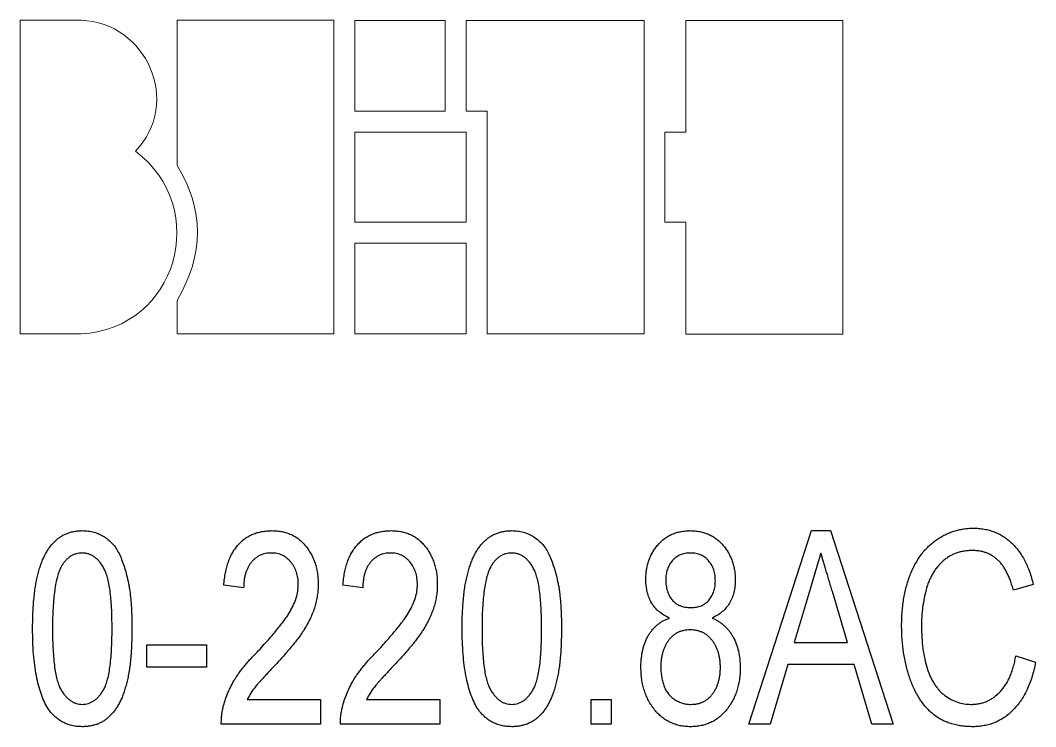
# Model space of a CAD drawing. Header units: millimetres. Extents: x 3520 to 8864, y 403 to 1747.
# Drawn here: x 5621.206 to 5622.59, y 873.632 to 874.596 of the extents above; entities that cross this region are included whole.
import ezdxf

# ---------------------------------------------------------------- set-up
doc = ezdxf.new("R2010")
doc.units = ezdxf.units.MM
doc.layers.add('text', color=250, linetype='Continuous')

msp = doc.modelspace()

# ---------------------------------------------------------------- linework, layer by layer
at = {"color": 0, "linetype": 'Continuous', "lineweight": 15}
for p, q in [((5621.2062, 874.5958, 1518.358), (5621.2062, 874.1681, 1518.358)), ((5621.2891, 874.5958, 1518.358), (5621.2062, 874.5958, 1518.358)), ((5621.4198, 874.5958, 1518.358), (5621.4198, 874.3975, 1518.358)), ((5621.6336, 874.5958, 1518.358), (5621.4198, 874.5958, 1518.358)), ((5621.6336, 874.1681, 1518.358), (5621.6336, 874.5958, 1518.358)), ((5621.7855, 874.5956, 1518.358), (5621.6623, 874.5956, 1518.358)), ((5621.6623, 874.5956, 1518.358), (5621.6623, 874.4717, 1518.358)), ((5621.7855, 874.4717, 1518.358), (5621.7855, 874.5956, 1518.358)), ((5622.0564, 874.5956, 1518.358), (5621.8139, 874.5956, 1518.358)), ((5621.8139, 874.5956, 1518.358), (5621.8139, 874.4717, 1518.358)), ((5622.0564, 874.1679, 1518.358), (5622.0564, 874.5956, 1518.358)), ((5622.1136, 874.5955, 1518.358), (5622.1136, 874.443, 1518.358)), ((5622.3275, 874.5955, 1518.358), (5622.1136, 874.5955, 1518.358)), ((5622.3275, 874.1678, 1518.358), (5622.3275, 874.5955, 1518.358)), ((5621.6623, 874.4717, 1518.358), (5621.7855, 874.4717, 1518.358)), ((5621.8139, 874.4717, 1518.358), (5621.8424, 874.4717, 1518.358)), ((5621.8424, 874.4717, 1518.358), (5621.8424, 874.1679, 1518.358)), ((5621.814, 874.443, 1518.358), (5621.6623, 874.443, 1518.358)), ((5621.6623, 874.443, 1518.358), (5621.6623, 874.3204, 1518.358)), ((5621.814, 874.3204, 1518.358), (5621.814, 874.443, 1518.358)), ((5622.1136, 874.443, 1518.358), (5622.085, 874.443, 1518.358)), ((5622.085, 874.443, 1518.358), (5622.085, 874.3204, 1518.358)), ((5621.6623, 874.3204, 1518.358), (5621.814, 874.3204, 1518.358)), ((5622.085, 874.3204, 1518.358), (5622.1136, 874.3204, 1518.358)), ((5622.1136, 874.3204, 1518.358), (5622.1136, 874.1678, 1518.358)), ((5621.814, 874.2919, 1518.358), (5621.6623, 874.2919, 1518.358)), ((5621.6623, 874.2919, 1518.358), (5621.6623, 874.168, 1518.358)), ((5621.814, 874.168, 1518.358), (5621.814, 874.2919, 1518.358)), ((5621.4198, 874.2137, 1518.358), (5621.4198, 874.1681, 1518.358)), ((5621.2062, 874.1681, 1518.358), (5621.2891, 874.1681, 1518.358)), ((5621.4198, 874.1681, 1518.358), (5621.6336, 874.1681, 1518.358)), ((5621.6623, 874.168, 1518.358), (5621.814, 874.168, 1518.358)), ((5621.8424, 874.1679, 1518.358), (5622.0564, 874.1679, 1518.358)), ((5622.1136, 874.1678, 1518.358), (5622.3275, 874.1678, 1518.358))]:
    msp.add_line(p, q, dxfattribs=at)
for points in [[(5621.3631, 874.4172, 1518.358), (5621.427, 874.4838, 1518.358), (5621.3779, 874.593, 1518.358), (5621.2891, 874.5958, 1518.358)], [(5621.2891, 874.1681, 1518.358), (5621.4199, 874.175, 1518.358), (5621.4666, 874.3392, 1518.358), (5621.3631, 874.4172, 1518.358)], [(5621.4198, 874.3975, 1518.358), (5621.4572, 874.3377, 1518.358), (5621.4569, 874.2764, 1518.358), (5621.4198, 874.2137, 1518.358)]]:
    msp.add_open_spline(points, degree=3, dxfattribs=at)
at = {"layer": 'text', "color": 0}
for p, q in [((5622.1993, 873.6356, 1518.358), (5622.2848, 873.8996, 1518.358)), ((5622.2848, 873.8996, 1518.358), (5622.3104, 873.8996, 1518.358)), ((5622.3104, 873.8996, 1518.358), (5622.3959, 873.6356, 1518.358)), ((5622.587, 873.8262, 1518.358), (5622.5599, 873.8182, 1518.358)), ((5621.5106, 873.8217, 1518.358), (5621.4836, 873.8251, 1518.358)), ((5621.6731, 873.8217, 1518.358), (5621.646, 873.8251, 1518.358)), ((5622.283, 873.82, 1518.358), (5622.2613, 873.7472, 1518.358)), ((5622.3338, 873.7472, 1518.358), (5622.3132, 873.8165, 1518.358)), ((5621.3786, 873.7134, 1518.358), (5621.3786, 873.7439, 1518.358)), ((5621.3786, 873.7439, 1518.358), (5621.4599, 873.7439, 1518.358)), ((5621.4599, 873.7439, 1518.358), (5621.4599, 873.7134, 1518.358)), ((5622.2613, 873.7472, 1518.358), (5622.3338, 873.7472, 1518.358)), ((5622.2523, 873.7168, 1518.358), (5622.2282, 873.6356, 1518.358)), ((5622.3428, 873.7168, 1518.358), (5622.2523, 873.7168, 1518.358)), ((5622.367, 873.6356, 1518.358), (5622.3428, 873.7168, 1518.358)), ((5622.5633, 873.7287, 1518.358), (5622.5903, 873.7201, 1518.358)), ((5621.4599, 873.7134, 1518.358), (5621.3786, 873.7134, 1518.358)), ((5621.5156, 873.6694, 1518.358), (5621.6156, 873.6694, 1518.358)), ((5621.6156, 873.6694, 1518.358), (5621.6156, 873.6356, 1518.358)), ((5621.6781, 873.6694, 1518.358), (5621.778, 873.6694, 1518.358)), ((5621.778, 873.6694, 1518.358), (5621.778, 873.6356, 1518.358)), ((5621.9845, 873.6356, 1518.358), (5621.9845, 873.6694, 1518.358)), ((5621.9845, 873.6694, 1518.358), (5622.0116, 873.6694, 1518.358)), ((5622.0116, 873.6694, 1518.358), (5622.0116, 873.6356, 1518.358)), ((5621.6156, 873.6356, 1518.358), (5621.4802, 873.6356, 1518.358)), ((5621.778, 873.6356, 1518.358), (5621.6426, 873.6356, 1518.358)), ((5622.0116, 873.6356, 1518.358), (5621.9845, 873.6356, 1518.358)), ((5622.2282, 873.6356, 1518.358), (5622.1993, 873.6356, 1518.358)), ((5622.3959, 873.6356, 1518.358), (5622.367, 873.6356, 1518.358))]:
    msp.add_line(p, q, dxfattribs=at)
for points, knots in [([(5621.223, 873.7658, 1518.358), (5621.223, 873.7695, 1518.358), (5621.223, 873.7769, 1518.358), (5621.2234, 873.7877, 1518.358), (5621.2239, 873.798, 1518.358), (5621.2248, 873.8077, 1518.358), (5621.2258, 873.8169, 1518.358), (5621.2271, 873.8255, 1518.358), (5621.2286, 873.8336, 1518.358), (5621.2304, 873.8412, 1518.358), (5621.2324, 873.8483, 1518.358), (5621.2347, 873.8549, 1518.358), (5621.2371, 873.8611, 1518.358), (5621.2399, 873.8668, 1518.358), (5621.2428, 873.872, 1518.358), (5621.2459, 873.8768, 1518.358), (5621.2494, 873.8811, 1518.358), (5621.2529, 873.885, 1518.358), (5621.2568, 873.8885, 1518.358), (5621.261, 873.8914, 1518.358), (5621.2653, 873.894, 1518.358), (5621.2699, 873.896, 1518.358), (5621.2748, 873.8976, 1518.358), (5621.2798, 873.8987, 1518.358), (5621.2852, 873.8995, 1518.358), (5621.2888, 873.8995, 1518.358), (5621.2906, 873.8996, 1518.358)], [0, 0, 0, 0, 0.067668, 0.132526, 0.193966, 0.25205, 0.30743, 0.359525, 0.408764, 0.45524, 0.499281, 0.541078, 0.580535, 0.618437, 0.65397, 0.688435, 0.721077, 0.752622, 0.783318, 0.81368, 0.843723, 0.873452, 0.903749, 0.93489, 0.966776, 1, 1, 1, 1]), ([(5621.2906, 873.8996, 1518.358), (5621.2934, 873.8995, 1518.358), (5621.2987, 873.8993, 1518.358), (5621.3066, 873.8977, 1518.358), (5621.314, 873.8949, 1518.358), (5621.3209, 873.8912, 1518.358), (5621.3273, 873.8865, 1518.358), (5621.333, 873.8808, 1518.358), (5621.3378, 873.8741, 1518.358), (5621.3419, 873.8665, 1518.358), (5621.3453, 873.858, 1518.358), (5621.3485, 873.8487, 1518.358), (5621.3513, 873.8385, 1518.358), (5621.3533, 873.8294, 1518.358), (5621.3548, 873.8216, 1518.358), (5621.3558, 873.8151, 1518.358), (5621.3565, 873.8081, 1518.358), (5621.3572, 873.8006, 1518.358), (5621.3577, 873.7926, 1518.358), (5621.358, 873.7841, 1518.358), (5621.3583, 873.7751, 1518.358), (5621.3583, 873.7689, 1518.358), (5621.3583, 873.7658, 1518.358)], [0, 0, 0, 0, 0.048784, 0.0962106, 0.142718, 0.1896702, 0.2368983, 0.2842858, 0.3331619, 0.3842248, 0.4386451, 0.4974252, 0.5604739, 0.6281916, 0.6645241, 0.7038202, 0.7458157, 0.7908916, 0.8387095, 0.8893361, 0.9430987, 1, 1, 1, 1]), ([(5621.4836, 873.8251, 1518.358), (5621.4838, 873.828, 1518.358), (5621.4844, 873.8338, 1518.358), (5621.4857, 873.8421, 1518.358), (5621.4875, 873.8498, 1518.358), (5621.4897, 873.857, 1518.358), (5621.4924, 873.8637, 1518.358), (5621.4955, 873.8699, 1518.358), (5621.4992, 873.8755, 1518.358), (5621.5032, 873.8805, 1518.358), (5621.5076, 873.885, 1518.358), (5621.5125, 873.8889, 1518.358), (5621.5177, 873.8922, 1518.358), (5621.5233, 873.8949, 1518.358), (5621.5293, 873.897, 1518.358), (5621.5356, 873.8985, 1518.358), (5621.5423, 873.8994, 1518.358), (5621.5469, 873.8995, 1518.358), (5621.5492, 873.8996, 1518.358)], [0, 0, 0, 0, 0.079884, 0.155071, 0.22641, 0.294147, 0.358835, 0.420986, 0.480518, 0.538414, 0.595285, 0.650803, 0.70599, 0.76197, 0.817959, 0.876137, 0.936642, 1, 1, 1, 1]), ([(5621.5492, 873.8996, 1518.358), (5621.5516, 873.8995, 1518.358), (5621.5562, 873.8994, 1518.358), (5621.5629, 873.8984, 1518.358), (5621.5693, 873.8967, 1518.358), (5621.5753, 873.8945, 1518.358), (5621.5809, 873.8915, 1518.358), (5621.5861, 873.8879, 1518.358), (5621.5909, 873.8836, 1518.358), (5621.5953, 873.8787, 1518.358), (5621.5993, 873.8733, 1518.358), (5621.6027, 873.8675, 1518.358), (5621.6057, 873.8615, 1518.358), (5621.6081, 873.8552, 1518.358), (5621.6099, 873.8485, 1518.358), (5621.6112, 873.8415, 1518.358), (5621.612, 873.8342, 1518.358), (5621.6121, 873.8292, 1518.358), (5621.6122, 873.8267, 1518.358)], [0, 0, 0, 0, 0.065612, 0.128426, 0.188577, 0.247718, 0.305927, 0.364274, 0.423175, 0.484475, 0.546405, 0.608063, 0.670191, 0.732423, 0.79639, 0.862106, 0.92952, 1, 1, 1, 1]), ([(5621.646, 873.8251, 1518.358), (5621.6463, 873.828, 1518.358), (5621.6468, 873.8338, 1518.358), (5621.6481, 873.8421, 1518.358), (5621.6499, 873.8498, 1518.358), (5621.6521, 873.857, 1518.358), (5621.6548, 873.8637, 1518.358), (5621.658, 873.8699, 1518.358), (5621.6616, 873.8755, 1518.358), (5621.6657, 873.8805, 1518.358), (5621.6701, 873.885, 1518.358), (5621.6749, 873.8889, 1518.358), (5621.6802, 873.8922, 1518.358), (5621.6858, 873.8949, 1518.358), (5621.6917, 873.897, 1518.358), (5621.698, 873.8985, 1518.358), (5621.7047, 873.8994, 1518.358), (5621.7093, 873.8995, 1518.358), (5621.7117, 873.8996, 1518.358)], [0, 0, 0, 0, 0.0798845, 0.1550707, 0.2264099, 0.2941471, 0.358835, 0.4209857, 0.4805178, 0.5384144, 0.5952848, 0.6508032, 0.7059901, 0.7619695, 0.817959, 0.8761366, 0.9366421, 1, 1, 1, 1]), ([(5621.7117, 873.8996, 1518.358), (5621.714, 873.8995, 1518.358), (5621.7187, 873.8994, 1518.358), (5621.7254, 873.8984, 1518.358), (5621.7318, 873.8967, 1518.358), (5621.7378, 873.8945, 1518.358), (5621.7434, 873.8915, 1518.358), (5621.7486, 873.8879, 1518.358), (5621.7534, 873.8836, 1518.358), (5621.7578, 873.8787, 1518.358), (5621.7617, 873.8733, 1518.358), (5621.7652, 873.8675, 1518.358), (5621.7681, 873.8615, 1518.358), (5621.7705, 873.8552, 1518.358), (5621.7724, 873.8485, 1518.358), (5621.7737, 873.8415, 1518.358), (5621.7745, 873.8342, 1518.358), (5621.7746, 873.8292, 1518.358), (5621.7746, 873.8267, 1518.358)], [0, 0, 0, 0, 0.065612, 0.128426, 0.188577, 0.247718, 0.305927, 0.364274, 0.423175, 0.484475, 0.546405, 0.608063, 0.670191, 0.732423, 0.79639, 0.862106, 0.92952, 1, 1, 1, 1]), ([(5621.8085, 873.7658, 1518.358), (5621.8085, 873.7695, 1518.358), (5621.8085, 873.7769, 1518.358), (5621.8089, 873.7877, 1518.358), (5621.8095, 873.798, 1518.358), (5621.8103, 873.8077, 1518.358), (5621.8114, 873.8169, 1518.358), (5621.8126, 873.8255, 1518.358), (5621.8142, 873.8336, 1518.358), (5621.816, 873.8412, 1518.358), (5621.818, 873.8483, 1518.358), (5621.8203, 873.8549, 1518.358), (5621.8227, 873.8611, 1518.358), (5621.8254, 873.8668, 1518.358), (5621.8283, 873.872, 1518.358), (5621.8315, 873.8768, 1518.358), (5621.8349, 873.8811, 1518.358), (5621.8385, 873.885, 1518.358), (5621.8424, 873.8885, 1518.358), (5621.8465, 873.8914, 1518.358), (5621.8508, 873.894, 1518.358), (5621.8555, 873.896, 1518.358), (5621.8603, 873.8976, 1518.358), (5621.8654, 873.8987, 1518.358), (5621.8707, 873.8995, 1518.358), (5621.8743, 873.8995, 1518.358), (5621.8762, 873.8996, 1518.358)], [0, 0, 0, 0, 0.067668, 0.132526, 0.193966, 0.25205, 0.30743, 0.359525, 0.408764, 0.45524, 0.499281, 0.541078, 0.580535, 0.618437, 0.65397, 0.688435, 0.721077, 0.752622, 0.783318, 0.81368, 0.843723, 0.873452, 0.903749, 0.93489, 0.966776, 1, 1, 1, 1]), ([(5621.8762, 873.8996, 1518.358), (5621.8789, 873.8995, 1518.358), (5621.8843, 873.8993, 1518.358), (5621.8921, 873.8977, 1518.358), (5621.8995, 873.8949, 1518.358), (5621.9065, 873.8912, 1518.358), (5621.9128, 873.8865, 1518.358), (5621.9185, 873.8808, 1518.358), (5621.9233, 873.8741, 1518.358), (5621.9274, 873.8665, 1518.358), (5621.9308, 873.858, 1518.358), (5621.934, 873.8487, 1518.358), (5621.9369, 873.8385, 1518.358), (5621.9389, 873.8294, 1518.358), (5621.9404, 873.8216, 1518.358), (5621.9413, 873.8151, 1518.358), (5621.9421, 873.8081, 1518.358), (5621.9428, 873.8006, 1518.358), (5621.9432, 873.7926, 1518.358), (5621.9436, 873.7841, 1518.358), (5621.9439, 873.7751, 1518.358), (5621.9439, 873.7689, 1518.358), (5621.9439, 873.7658, 1518.358)], [0, 0, 0, 0, 0.048784, 0.0962106, 0.142718, 0.1896702, 0.2368983, 0.2842858, 0.3331619, 0.3842248, 0.4386451, 0.4974252, 0.5604739, 0.6281916, 0.6645241, 0.7038202, 0.7458157, 0.7908916, 0.8387095, 0.8893361, 0.9430987, 1, 1, 1, 1]), ([(5622.059, 873.833, 1518.358), (5622.059, 873.8353, 1518.358), (5622.0591, 873.8398, 1518.358), (5622.0599, 873.8465, 1518.358), (5622.0612, 873.8528, 1518.358), (5622.063, 873.8589, 1518.358), (5622.0653, 873.8647, 1518.358), (5622.0682, 873.8703, 1518.358), (5622.0716, 873.8755, 1518.358), (5622.0754, 873.8804, 1518.358), (5622.0797, 873.8849, 1518.358), (5622.0843, 873.8889, 1518.358), (5622.0894, 873.8921, 1518.358), (5622.0948, 873.8949, 1518.358), (5622.1005, 873.897, 1518.358), (5622.1065, 873.8985, 1518.358), (5622.1129, 873.8994, 1518.358), (5622.1173, 873.8995, 1518.358), (5622.1195, 873.8996, 1518.358)], [0, 0, 0, 0, 0.0687046, 0.1346847, 0.1988199, 0.2616681, 0.3232716, 0.3846853, 0.4464669, 0.5084283, 0.5699626, 0.6302205, 0.6896731, 0.7489707, 0.8088377, 0.8698498, 0.9333675, 1, 1, 1, 1]), ([(5622.1195, 873.8996, 1518.358), (5622.1218, 873.8995, 1518.358), (5622.1261, 873.8994, 1518.358), (5622.1326, 873.8985, 1518.358), (5622.1387, 873.8969, 1518.358), (5622.1444, 873.8947, 1518.358), (5622.1499, 873.892, 1518.358), (5622.1549, 873.8886, 1518.358), (5622.1597, 873.8846, 1518.358), (5622.164, 873.88, 1518.358), (5622.168, 873.875, 1518.358), (5622.1714, 873.8697, 1518.358), (5622.1743, 873.864, 1518.358), (5622.1767, 873.8582, 1518.358), (5622.1785, 873.852, 1518.358), (5622.1798, 873.8456, 1518.358), (5622.1807, 873.839, 1518.358), (5622.1808, 873.8344, 1518.358), (5622.1808, 873.8321, 1518.358)], [0, 0, 0, 0, 0.065914, 0.129261, 0.190747, 0.250636, 0.309991, 0.369376, 0.429715, 0.492052, 0.554801, 0.617069, 0.678281, 0.739896, 0.802712, 0.866767, 0.932036, 1, 1, 1, 1]), ([(5622.4076, 873.7695, 1518.358), (5622.4076, 873.7729, 1518.358), (5622.4077, 873.7795, 1518.358), (5622.4083, 873.7892, 1518.358), (5622.4092, 873.7987, 1518.358), (5622.4106, 873.8078, 1518.358), (5622.4123, 873.8165, 1518.358), (5622.4144, 873.8249, 1518.358), (5622.4169, 873.8331, 1518.358), (5622.4198, 873.8408, 1518.358), (5622.4231, 873.8482, 1518.358), (5622.4266, 873.8552, 1518.358), (5622.4305, 873.8616, 1518.358), (5622.4348, 873.8677, 1518.358), (5622.4393, 873.8733, 1518.358), (5622.4443, 873.8783, 1518.358), (5622.4494, 873.883, 1518.358), (5622.455, 873.8872, 1518.358), (5622.4608, 873.8909, 1518.358), (5622.4667, 873.8941, 1518.358), (5622.4728, 873.8968, 1518.358), (5622.479, 873.899, 1518.358), (5622.4853, 873.9008, 1518.358), (5622.4919, 873.902, 1518.358), (5622.4985, 873.9028, 1518.358), (5622.503, 873.9029, 1518.358), (5622.5053, 873.9029, 1518.358)], [0, 0, 0, 0, 0.054256, 0.107165, 0.158242, 0.207581, 0.2559, 0.302708, 0.348403, 0.393212, 0.436925, 0.478932, 0.519669, 0.55943, 0.598178, 0.636337, 0.67394, 0.711454, 0.748437, 0.784847, 0.820502, 0.856261, 0.891792, 0.927235, 0.963429, 1, 1, 1, 1]), ([(5622.5053, 873.9029, 1518.358), (5622.5078, 873.9029, 1518.358), (5622.5128, 873.9028, 1518.358), (5622.5201, 873.9018, 1518.358), (5622.5271, 873.9002, 1518.358), (5622.5339, 873.898, 1518.358), (5622.5402, 873.8952, 1518.358), (5622.5463, 873.8917, 1518.358), (5622.5521, 873.8876, 1518.358), (5622.5576, 873.8829, 1518.358), (5622.5626, 873.8775, 1518.358), (5622.5674, 873.8718, 1518.358), (5622.5716, 873.8654, 1518.358), (5622.5756, 873.8586, 1518.358), (5622.579, 873.8512, 1518.358), (5622.5821, 873.8434, 1518.358), (5622.5848, 873.835, 1518.358), (5622.5862, 873.8292, 1518.358), (5622.587, 873.8262, 1518.358)], [0, 0, 0, 0, 0.062411, 0.122675, 0.181293, 0.238671, 0.296049, 0.352875, 0.410916, 0.469862, 0.52989, 0.590826, 0.65352, 0.717544, 0.784176, 0.853011, 0.924906, 1, 1, 1, 1]), ([(5621.2904, 873.8691, 1518.358), (5621.289, 873.869, 1518.358), (5621.2862, 873.869, 1518.358), (5621.2822, 873.8681, 1518.358), (5621.2783, 873.8666, 1518.358), (5621.2746, 873.8647, 1518.358), (5621.2712, 873.862, 1518.358), (5621.2679, 873.8589, 1518.358), (5621.2648, 873.8552, 1518.358), (5621.263, 873.8524, 1518.358), (5621.2621, 873.851, 1518.358)], [0, 0, 0, 0, 0.118892, 0.235543, 0.352445, 0.468718, 0.590978, 0.718494, 0.855032, 1, 1, 1, 1]), ([(5621.3313, 873.7659, 1518.358), (5621.3312, 873.7708, 1518.358), (5621.3312, 873.7804, 1518.358), (5621.3307, 873.794, 1518.358), (5621.3298, 873.8063, 1518.358), (5621.3286, 873.8173, 1518.358), (5621.327, 873.827, 1518.358), (5621.3251, 873.8355, 1518.358), (5621.3229, 873.8426, 1518.358), (5621.3202, 873.8485, 1518.358), (5621.3172, 873.8534, 1518.358), (5621.314, 873.8575, 1518.358), (5621.3107, 873.8611, 1518.358), (5621.307, 873.864, 1518.358), (5621.3032, 873.8663, 1518.358), (5621.2991, 873.8679, 1518.358), (5621.2948, 873.8689, 1518.358), (5621.2919, 873.869, 1518.358), (5621.2904, 873.8691, 1518.358)], [0, 0, 0, 0, 0.122191, 0.23406, 0.334849, 0.42552, 0.506366, 0.576578, 0.637687, 0.689646, 0.735716, 0.778353, 0.818201, 0.855823, 0.892159, 0.927561, 0.963512, 1, 1, 1, 1]), ([(5621.5486, 873.8691, 1518.358), (5621.5472, 873.8691, 1518.358), (5621.5445, 873.869, 1518.358), (5621.5405, 873.8684, 1518.358), (5621.5367, 873.8674, 1518.358), (5621.5331, 873.8661, 1518.358), (5621.5298, 873.8642, 1518.358), (5621.5267, 873.8621, 1518.358), (5621.5237, 873.8595, 1518.358), (5621.5211, 873.8565, 1518.358), (5621.5186, 873.8533, 1518.358), (5621.5166, 873.8496, 1518.358), (5621.5147, 873.8457, 1518.358), (5621.5133, 873.8415, 1518.358), (5621.5121, 873.837, 1518.358), (5621.5113, 873.8321, 1518.358), (5621.5108, 873.827, 1518.358), (5621.5107, 873.8235, 1518.358), (5621.5106, 873.8217, 1518.358)], [0, 0, 0, 0, 0.061193, 0.119833, 0.176496, 0.232093, 0.287474, 0.343055, 0.399527, 0.458122, 0.517845, 0.578487, 0.641486, 0.706326, 0.774248, 0.845596, 0.921032, 1, 1, 1, 1]), ([(5621.5851, 873.8264, 1518.358), (5621.585, 873.8293, 1518.358), (5621.5848, 873.8349, 1518.358), (5621.5828, 873.843, 1518.358), (5621.5796, 873.8503, 1518.358), (5621.5759, 873.8558, 1518.358), (5621.5724, 873.8596, 1518.358), (5621.5696, 873.8622, 1518.358), (5621.5666, 873.8643, 1518.358), (5621.5634, 873.8661, 1518.358), (5621.5599, 873.8674, 1518.358), (5621.5563, 873.8684, 1518.358), (5621.5525, 873.869, 1518.358), (5621.5499, 873.8691, 1518.358), (5621.5486, 873.8691, 1518.358)], [0, 0, 0, 0, 0.138525, 0.268474, 0.394467, 0.519941, 0.582558, 0.642232, 0.701381, 0.759066, 0.816948, 0.876205, 0.936729, 1, 1, 1, 1]), ([(5621.7111, 873.8691, 1518.358), (5621.7097, 873.8691, 1518.358), (5621.707, 873.869, 1518.358), (5621.703, 873.8684, 1518.358), (5621.6992, 873.8674, 1518.358), (5621.6956, 873.8661, 1518.358), (5621.6923, 873.8642, 1518.358), (5621.6891, 873.8621, 1518.358), (5621.6862, 873.8595, 1518.358), (5621.6835, 873.8565, 1518.358), (5621.6811, 873.8533, 1518.358), (5621.679, 873.8496, 1518.358), (5621.6772, 873.8457, 1518.358), (5621.6757, 873.8415, 1518.358), (5621.6745, 873.837, 1518.358), (5621.6738, 873.8321, 1518.358), (5621.6732, 873.827, 1518.358), (5621.6732, 873.8235, 1518.358), (5621.6731, 873.8217, 1518.358)], [0, 0, 0, 0, 0.061193, 0.119833, 0.176496, 0.232093, 0.287474, 0.343055, 0.399527, 0.458122, 0.517845, 0.578487, 0.641486, 0.706326, 0.774248, 0.845596, 0.921032, 1, 1, 1, 1]), ([(5621.7476, 873.8264, 1518.358), (5621.7475, 873.8293, 1518.358), (5621.7472, 873.8349, 1518.358), (5621.7453, 873.843, 1518.358), (5621.7421, 873.8503, 1518.358), (5621.7383, 873.8558, 1518.358), (5621.7349, 873.8596, 1518.358), (5621.732, 873.8622, 1518.358), (5621.729, 873.8643, 1518.358), (5621.7258, 873.8661, 1518.358), (5621.7224, 873.8674, 1518.358), (5621.7188, 873.8684, 1518.358), (5621.715, 873.869, 1518.358), (5621.7124, 873.8691, 1518.358), (5621.7111, 873.8691, 1518.358)], [0, 0, 0, 0, 0.138525, 0.268474, 0.394467, 0.519941, 0.582558, 0.642232, 0.701381, 0.759066, 0.816948, 0.876205, 0.936729, 1, 1, 1, 1]), ([(5621.8759, 873.8691, 1518.358), (5621.8745, 873.869, 1518.358), (5621.8718, 873.869, 1518.358), (5621.8677, 873.8681, 1518.358), (5621.8638, 873.8666, 1518.358), (5621.8601, 873.8647, 1518.358), (5621.8567, 873.862, 1518.358), (5621.8534, 873.8589, 1518.358), (5621.8504, 873.8552, 1518.358), (5621.8486, 873.8524, 1518.358), (5621.8476, 873.851, 1518.358)], [0, 0, 0, 0, 0.118892, 0.235543, 0.352445, 0.468718, 0.590978, 0.718494, 0.855032, 1, 1, 1, 1]), ([(5621.9168, 873.7659, 1518.358), (5621.9168, 873.7708, 1518.358), (5621.9167, 873.7804, 1518.358), (5621.9162, 873.794, 1518.358), (5621.9153, 873.8063, 1518.358), (5621.9142, 873.8173, 1518.358), (5621.9125, 873.827, 1518.358), (5621.9107, 873.8355, 1518.358), (5621.9084, 873.8426, 1518.358), (5621.9057, 873.8485, 1518.358), (5621.9027, 873.8534, 1518.358), (5621.8995, 873.8575, 1518.358), (5621.8962, 873.8611, 1518.358), (5621.8926, 873.864, 1518.358), (5621.8888, 873.8663, 1518.358), (5621.8847, 873.8679, 1518.358), (5621.8804, 873.8689, 1518.358), (5621.8774, 873.869, 1518.358), (5621.8759, 873.8691, 1518.358)], [0, 0, 0, 0, 0.122191, 0.23406, 0.334849, 0.42552, 0.506366, 0.576578, 0.637687, 0.689646, 0.735716, 0.778353, 0.818201, 0.855823, 0.892159, 0.927561, 0.963512, 1, 1, 1, 1]), ([(5622.1199, 873.8691, 1518.358), (5622.1186, 873.8691, 1518.358), (5622.116, 873.869, 1518.358), (5622.1123, 873.8684, 1518.358), (5622.1087, 873.8677, 1518.358), (5622.1055, 873.8665, 1518.358), (5622.1024, 873.865, 1518.358), (5622.0996, 873.8631, 1518.358), (5622.0971, 873.8609, 1518.358), (5622.094, 873.8576, 1518.358), (5622.0908, 873.8529, 1518.358), (5622.0881, 873.8467, 1518.358), (5622.0863, 873.8399, 1518.358), (5622.0861, 873.8352, 1518.358), (5622.086, 873.8328, 1518.358)], [0, 0, 0, 0, 0.0711385, 0.1381549, 0.202302, 0.2637601, 0.3252182, 0.3846252, 0.444454, 0.5054721, 0.6274531, 0.7475491, 0.8707573, 1, 1, 1, 1]), ([(5622.1537, 873.8312, 1518.358), (5622.1536, 873.8338, 1518.358), (5622.1535, 873.8388, 1518.358), (5622.1517, 873.8459, 1518.358), (5622.149, 873.8525, 1518.358), (5622.1456, 873.8573, 1518.358), (5622.1426, 873.8608, 1518.358), (5622.14, 873.863, 1518.358), (5622.1372, 873.8649, 1518.358), (5622.1342, 873.8664, 1518.358), (5622.1309, 873.8676, 1518.358), (5622.1274, 873.8685, 1518.358), (5622.1237, 873.869, 1518.358), (5622.1212, 873.8691, 1518.358), (5622.1199, 873.8691, 1518.358)], [0, 0, 0, 0, 0.134502, 0.261992, 0.383868, 0.505786, 0.566729, 0.625752, 0.684527, 0.742886, 0.804082, 0.866028, 0.931464, 1, 1, 1, 1]), ([(5622.2976, 873.8691, 1518.358), (5622.2952, 873.861, 1518.358), (5622.2903, 873.8446, 1518.358), (5622.2854, 873.8282, 1518.358), (5622.283, 873.82, 1518.358)], [0, 0, 0, 0, 0.497233, 1, 1, 1, 1]), ([(5622.3132, 873.8165, 1518.358), (5622.3124, 873.8192, 1518.358), (5622.3108, 873.8244, 1518.358), (5622.3086, 873.832, 1518.358), (5622.3064, 873.8392, 1518.358), (5622.3044, 873.846, 1518.358), (5622.3026, 873.8524, 1518.358), (5622.3007, 873.8583, 1518.358), (5622.2991, 873.8639, 1518.358), (5622.2981, 873.8674, 1518.358), (5622.2976, 873.8691, 1518.358)], [0, 0, 0, 0, 0.1528862, 0.297827, 0.4348233, 0.5645233, 0.6850798, 0.797966, 0.9035548, 1, 1, 1, 1]), ([(5622.5041, 873.8725, 1518.358), (5622.5021, 873.8724, 1518.358), (5622.4983, 873.8724, 1518.358), (5622.4926, 873.8717, 1518.358), (5622.4872, 873.8706, 1518.358), (5622.482, 873.869, 1518.358), (5622.4771, 873.867, 1518.358), (5622.4724, 873.8645, 1518.358), (5622.468, 873.8615, 1518.358), (5622.4638, 873.8582, 1518.358), (5622.46, 873.8544, 1518.358), (5622.4563, 873.8504, 1518.358), (5622.4531, 873.8459, 1518.358), (5622.4501, 873.8413, 1518.358), (5622.4474, 873.8363, 1518.358), (5622.445, 873.831, 1518.358), (5622.4429, 873.8254, 1518.358), (5622.4406, 873.8175, 1518.358), (5622.4382, 873.8074, 1518.358), (5622.4361, 873.795, 1518.358), (5622.4349, 873.7824, 1518.358), (5622.4347, 873.7739, 1518.358), (5622.4346, 873.7697, 1518.358)], [0, 0, 0, 0, 0.04211, 0.082975, 0.122457, 0.160951, 0.19904, 0.236863, 0.274612, 0.313158, 0.351766, 0.39043, 0.429707, 0.469458, 0.510003, 0.551577, 0.594043, 0.638418, 0.727989, 0.817928, 0.90858, 1, 1, 1, 1]), ([(5622.5599, 873.8182, 1518.358), (5622.5593, 873.8205, 1518.358), (5622.5581, 873.825, 1518.358), (5622.556, 873.8313, 1518.358), (5622.5536, 873.8372, 1518.358), (5622.5511, 873.8426, 1518.358), (5622.5483, 873.8476, 1518.358), (5622.5455, 873.8521, 1518.358), (5622.5423, 873.856, 1518.358), (5622.5389, 873.8595, 1518.358), (5622.5353, 873.8626, 1518.358), (5622.5315, 873.8652, 1518.358), (5622.5275, 873.8675, 1518.358), (5622.5232, 873.8693, 1518.358), (5622.5188, 873.8708, 1518.358), (5622.5141, 873.8718, 1518.358), (5622.5092, 873.8723, 1518.358), (5622.5058, 873.8724, 1518.358), (5622.5041, 873.8725, 1518.358)], [0, 0, 0, 0, 0.083366, 0.162693, 0.237017, 0.307188, 0.373512, 0.43601, 0.495796, 0.55259, 0.607346, 0.661911, 0.715961, 0.770316, 0.825238, 0.881277, 0.93957, 1, 1, 1, 1]), ([(5621.2621, 873.851, 1518.358), (5621.2611, 873.8489, 1518.358), (5621.259, 873.8444, 1518.358), (5621.2566, 873.8367, 1518.358), (5621.2546, 873.8279, 1518.358), (5621.2529, 873.8178, 1518.358), (5621.2516, 873.8066, 1518.358), (5621.2507, 873.7941, 1518.358), (5621.2502, 873.7804, 1518.358), (5621.2501, 873.7708, 1518.358), (5621.25, 873.7659, 1518.358)], [0, 0, 0, 0, 0.080637, 0.172524, 0.277209, 0.394223, 0.525139, 0.66962, 0.82784, 1, 1, 1, 1]), ([(5621.8476, 873.851, 1518.358), (5621.8467, 873.8489, 1518.358), (5621.8446, 873.8444, 1518.358), (5621.8421, 873.8367, 1518.358), (5621.8401, 873.8279, 1518.358), (5621.8384, 873.8178, 1518.358), (5621.8372, 873.8066, 1518.358), (5621.8362, 873.7941, 1518.358), (5621.8357, 873.7804, 1518.358), (5621.8356, 873.7708, 1518.358), (5621.8356, 873.7659, 1518.358)], [0, 0, 0, 0, 0.080637, 0.172524, 0.277209, 0.394223, 0.525139, 0.66962, 0.82784, 1, 1, 1, 1]), ([(5621.5289, 873.7338, 1518.358), (5621.5316, 873.7367, 1518.358), (5621.5368, 873.7423, 1518.358), (5621.5441, 873.7506, 1518.358), (5621.5509, 873.7582, 1518.358), (5621.5568, 873.7654, 1518.358), (5621.5621, 873.7721, 1518.358), (5621.5667, 873.7782, 1518.358), (5621.5706, 873.7838, 1518.358), (5621.5747, 873.7904, 1518.358), (5621.5788, 873.7984, 1518.358), (5621.5825, 873.8078, 1518.358), (5621.5847, 873.8171, 1518.358), (5621.585, 873.8233, 1518.358), (5621.5851, 873.8264, 1518.358)], [0, 0, 0, 0, 0.107782, 0.207538, 0.29925, 0.383669, 0.460469, 0.529411, 0.590858, 0.644907, 0.742062, 0.832419, 0.918124, 1, 1, 1, 1]), ([(5621.6122, 873.8267, 1518.358), (5621.6121, 873.8241, 1518.358), (5621.6121, 873.8188, 1518.358), (5621.6111, 873.8111, 1518.358), (5621.6097, 873.8033, 1518.358), (5621.6077, 873.7956, 1518.358), (5621.605, 873.7878, 1518.358), (5621.6016, 873.7799, 1518.358), (5621.5973, 873.7718, 1518.358), (5621.5933, 873.7648, 1518.358), (5621.5895, 873.7591, 1518.358), (5621.5862, 873.7543, 1518.358), (5621.5822, 873.7493, 1518.358), (5621.5779, 873.7437, 1518.358), (5621.573, 873.738, 1518.358), (5621.5677, 873.7317, 1518.358), (5621.5618, 873.7252, 1518.358), (5621.5578, 873.7207, 1518.358), (5621.5557, 873.7184, 1518.358)], [0, 0, 0, 0, 0.062457, 0.12487, 0.187492, 0.250713, 0.315403, 0.384185, 0.45681, 0.534136, 0.576131, 0.622465, 0.673588, 0.729446, 0.789928, 0.855164, 0.925356, 1, 1, 1, 1]), ([(5621.6914, 873.7338, 1518.358), (5621.6941, 873.7367, 1518.358), (5621.6993, 873.7423, 1518.358), (5621.7066, 873.7506, 1518.358), (5621.7133, 873.7582, 1518.358), (5621.7193, 873.7654, 1518.358), (5621.7246, 873.7721, 1518.358), (5621.7291, 873.7782, 1518.358), (5621.733, 873.7838, 1518.358), (5621.7372, 873.7904, 1518.358), (5621.7413, 873.7984, 1518.358), (5621.7449, 873.8078, 1518.358), (5621.7472, 873.8171, 1518.358), (5621.7474, 873.8233, 1518.358), (5621.7476, 873.8264, 1518.358)], [0, 0, 0, 0, 0.107782, 0.207538, 0.29925, 0.383669, 0.460469, 0.529411, 0.590858, 0.644907, 0.742062, 0.832419, 0.918124, 1, 1, 1, 1]), ([(5621.7746, 873.8267, 1518.358), (5621.7746, 873.8241, 1518.358), (5621.7745, 873.8188, 1518.358), (5621.7736, 873.8111, 1518.358), (5621.7722, 873.8033, 1518.358), (5621.7701, 873.7956, 1518.358), (5621.7674, 873.7878, 1518.358), (5621.7641, 873.7799, 1518.358), (5621.7598, 873.7718, 1518.358), (5621.7558, 873.7648, 1518.358), (5621.7519, 873.7591, 1518.358), (5621.7486, 873.7543, 1518.358), (5621.7446, 873.7493, 1518.358), (5621.7404, 873.7437, 1518.358), (5621.7354, 873.738, 1518.358), (5621.7302, 873.7317, 1518.358), (5621.7243, 873.7252, 1518.358), (5621.7202, 873.7207, 1518.358), (5621.7181, 873.7184, 1518.358)], [0, 0, 0, 0, 0.062457, 0.12487, 0.187492, 0.250713, 0.315403, 0.384185, 0.45681, 0.534136, 0.576131, 0.622465, 0.673588, 0.729446, 0.789928, 0.855164, 0.925356, 1, 1, 1, 1]), ([(5622.0911, 873.7804, 1518.358), (5622.0885, 873.7816, 1518.358), (5622.0835, 873.7841, 1518.358), (5622.0768, 873.7889, 1518.358), (5622.0712, 873.7945, 1518.358), (5622.0666, 873.8009, 1518.358), (5622.0632, 873.808, 1518.358), (5622.0607, 873.8158, 1518.358), (5622.0592, 873.8242, 1518.358), (5622.059, 873.83, 1518.358), (5622.059, 873.833, 1518.358)], [0, 0, 0, 0, 0.131818, 0.255841, 0.374837, 0.492588, 0.611784, 0.734516, 0.862926, 1, 1, 1, 1]), ([(5622.086, 873.8328, 1518.358), (5622.0861, 873.8301, 1518.358), (5622.0863, 873.825, 1518.358), (5622.088, 873.8176, 1518.358), (5622.0907, 873.811, 1518.358), (5622.0938, 873.8061, 1518.358), (5622.0969, 873.8028, 1518.358), (5622.0995, 873.8006, 1518.358), (5622.1023, 873.7987, 1518.358), (5622.1054, 873.7973, 1518.358), (5622.1087, 873.796, 1518.358), (5622.1123, 873.7953, 1518.358), (5622.1161, 873.7947, 1518.358), (5622.1188, 873.7947, 1518.358), (5622.1201, 873.7946, 1518.358)], [0, 0, 0, 0, 0.1389582, 0.2670928, 0.3885595, 0.5064628, 0.5645739, 0.6228565, 0.6807955, 0.7395474, 0.7998718, 0.8633945, 0.9297052, 1, 1, 1, 1]), ([(5622.1201, 873.7946, 1518.358), (5622.1215, 873.7947, 1518.358), (5622.1241, 873.7947, 1518.358), (5622.1278, 873.7953, 1518.358), (5622.1313, 873.796, 1518.358), (5622.1346, 873.7972, 1518.358), (5622.1377, 873.7987, 1518.358), (5622.1404, 873.8006, 1518.358), (5622.143, 873.8027, 1518.358), (5622.146, 873.806, 1518.358), (5622.1491, 873.8107, 1518.358), (5622.1518, 873.817, 1518.358), (5622.1535, 873.824, 1518.358), (5622.1536, 873.8288, 1518.358), (5622.1537, 873.8312, 1518.358)], [0, 0, 0, 0, 0.070825, 0.13848, 0.202345, 0.26442, 0.324343, 0.383488, 0.441723, 0.501832, 0.622215, 0.743511, 0.867562, 1, 1, 1, 1]), ([(5622.1808, 873.8321, 1518.358), (5622.1807, 873.8292, 1518.358), (5622.1806, 873.8236, 1518.358), (5622.179, 873.8154, 1518.358), (5622.1766, 873.8078, 1518.358), (5622.1732, 873.8008, 1518.358), (5622.1687, 873.7945, 1518.358), (5622.1632, 873.7889, 1518.358), (5622.1567, 873.7841, 1518.358), (5622.1518, 873.7816, 1518.358), (5622.1493, 873.7804, 1518.358)], [0, 0, 0, 0, 0.1349474, 0.2635503, 0.3861883, 0.5063407, 0.6248725, 0.7445577, 0.8691182, 1, 1, 1, 1]), ([(5622.0522, 873.7133, 1518.358), (5622.0522, 873.7154, 1518.358), (5622.0523, 873.7196, 1518.358), (5622.0528, 873.7256, 1518.358), (5622.0536, 873.7314, 1518.358), (5622.0546, 873.737, 1518.358), (5622.0561, 873.7423, 1518.358), (5622.0577, 873.7473, 1518.358), (5622.0599, 873.7521, 1518.358), (5622.0622, 873.7566, 1518.358), (5622.0649, 873.7607, 1518.358), (5622.0678, 873.7646, 1518.358), (5622.0711, 873.7681, 1518.358), (5622.0745, 873.7713, 1518.358), (5622.0783, 873.7741, 1518.358), (5622.0823, 873.7766, 1518.358), (5622.0866, 873.7787, 1518.358), (5622.0896, 873.7798, 1518.358), (5622.0911, 873.7804, 1518.358)], [0, 0, 0, 0, 0.076343, 0.149705, 0.219681, 0.287783, 0.353659, 0.417414, 0.479213, 0.54038, 0.600183, 0.658313, 0.715471, 0.77173, 0.827701, 0.884532, 0.941416, 1, 1, 1, 1]), ([(5622.1493, 873.7804, 1518.358), (5622.1509, 873.7797, 1518.358), (5622.1539, 873.7784, 1518.358), (5622.1581, 873.7758, 1518.358), (5622.1621, 873.7731, 1518.358), (5622.1659, 873.7701, 1518.358), (5622.1693, 873.7666, 1518.358), (5622.1724, 873.763, 1518.358), (5622.1753, 873.759, 1518.358), (5622.1787, 873.7532, 1518.358), (5622.1823, 873.7454, 1518.358), (5622.1854, 873.7351, 1518.358), (5622.1872, 873.724, 1518.358), (5622.1874, 873.7164, 1518.358), (5622.1876, 873.7124, 1518.358)], [0, 0, 0, 0, 0.060497, 0.119679, 0.178415, 0.235994, 0.293725, 0.351631, 0.410578, 0.470961, 0.594539, 0.721859, 0.856919, 1, 1, 1, 1]), ([(5621.2435, 873.6576, 1518.358), (5621.2418, 873.6606, 1518.358), (5621.2383, 873.667, 1518.358), (5621.2342, 873.6775, 1518.358), (5621.2308, 873.6892, 1518.358), (5621.2279, 873.7022, 1518.358), (5621.2257, 873.7163, 1518.358), (5621.2241, 873.7317, 1518.358), (5621.2231, 873.7483, 1518.358), (5621.223, 873.7598, 1518.358), (5621.223, 873.7658, 1518.358)], [0, 0, 0, 0, 0.0933339, 0.1946621, 0.3038372, 0.4227256, 0.5516666, 0.6902952, 0.8397912, 1, 1, 1, 1]), ([(5621.25, 873.7659, 1518.358), (5621.2501, 873.7608, 1518.358), (5621.2501, 873.7511, 1518.358), (5621.2507, 873.7372, 1518.358), (5621.2516, 873.7247, 1518.358), (5621.2528, 873.7135, 1518.358), (5621.2544, 873.7038, 1518.358), (5621.2564, 873.6953, 1518.358), (5621.2587, 873.6883, 1518.358), (5621.2615, 873.6825, 1518.358), (5621.2646, 873.6778, 1518.358), (5621.2678, 873.6738, 1518.358), (5621.2712, 873.6704, 1518.358), (5621.2747, 873.6675, 1518.358), (5621.2785, 873.6653, 1518.358), (5621.2824, 873.6638, 1518.358), (5621.2864, 873.6628, 1518.358), (5621.2892, 873.6627, 1518.358), (5621.2906, 873.6626, 1518.358)], [0, 0, 0, 0, 0.125097, 0.239428, 0.342198, 0.434435, 0.515479, 0.586062, 0.647046, 0.698328, 0.743503, 0.78556, 0.824872, 0.861977, 0.897212, 0.93133, 0.965155, 1, 1, 1, 1]), ([(5621.2906, 873.6626, 1518.358), (5621.2921, 873.6627, 1518.358), (5621.2949, 873.6628, 1518.358), (5621.299, 873.6637, 1518.358), (5621.3028, 873.6654, 1518.358), (5621.3066, 873.6676, 1518.358), (5621.3101, 873.6703, 1518.358), (5621.3135, 873.6738, 1518.358), (5621.3167, 873.6778, 1518.358), (5621.3198, 873.6826, 1518.358), (5621.3225, 873.6884, 1518.358), (5621.3249, 873.6954, 1518.358), (5621.3268, 873.7038, 1518.358), (5621.3285, 873.7136, 1518.358), (5621.3297, 873.7247, 1518.358), (5621.3306, 873.7372, 1518.358), (5621.3312, 873.7511, 1518.358), (5621.3312, 873.7608, 1518.358), (5621.3313, 873.7659, 1518.358)], [0, 0, 0, 0, 0.03486, 0.0687, 0.102995, 0.138246, 0.175099, 0.214122, 0.256198, 0.301757, 0.353452, 0.414051, 0.485087, 0.566241, 0.658086, 0.760901, 0.874848, 1, 1, 1, 1]), ([(5621.3583, 873.7658, 1518.358), (5621.3583, 873.762, 1518.358), (5621.3583, 873.7547, 1518.358), (5621.3579, 873.7439, 1518.358), (5621.3573, 873.7338, 1518.358), (5621.3566, 873.7241, 1518.358), (5621.3555, 873.7149, 1518.358), (5621.3542, 873.7063, 1518.358), (5621.3527, 873.6982, 1518.358), (5621.3509, 873.6906, 1518.358), (5621.3489, 873.6836, 1518.358), (5621.3467, 873.6769, 1518.358), (5621.3443, 873.6708, 1518.358), (5621.3416, 873.6651, 1518.358), (5621.3386, 873.6598, 1518.358), (5621.3355, 873.655, 1518.358), (5621.3321, 873.6506, 1518.358), (5621.3284, 873.6468, 1518.358), (5621.3246, 873.6433, 1518.358), (5621.3205, 873.6403, 1518.358), (5621.3161, 873.6378, 1518.358), (5621.3115, 873.6357, 1518.358), (5621.3066, 873.6342, 1518.358), (5621.3015, 873.633, 1518.358), (5621.2962, 873.6323, 1518.358), (5621.2925, 873.6322, 1518.358), (5621.2906, 873.6322, 1518.358)], [0, 0, 0, 0, 0.0674149, 0.1317001, 0.1925655, 0.250677, 0.3057941, 0.3579849, 0.4072697, 0.4537169, 0.4974942, 0.5392286, 0.5790168, 0.616531, 0.6525286, 0.6868526, 0.7197735, 0.7515644, 0.7824993, 0.8126322, 0.842545, 0.8727194, 0.9033452, 0.9345157, 0.9667447, 1, 1, 1, 1]), ([(5621.829, 873.6576, 1518.358), (5621.8273, 873.6606, 1518.358), (5621.8239, 873.667, 1518.358), (5621.8198, 873.6775, 1518.358), (5621.8163, 873.6892, 1518.358), (5621.8134, 873.7022, 1518.358), (5621.8113, 873.7163, 1518.358), (5621.8096, 873.7317, 1518.358), (5621.8087, 873.7483, 1518.358), (5621.8086, 873.7598, 1518.358), (5621.8085, 873.7658, 1518.358)], [0, 0, 0, 0, 0.093334, 0.194662, 0.303837, 0.422726, 0.551667, 0.690295, 0.839791, 1, 1, 1, 1]), ([(5621.8356, 873.7659, 1518.358), (5621.8356, 873.7608, 1518.358), (5621.8356, 873.7511, 1518.358), (5621.8362, 873.7372, 1518.358), (5621.8371, 873.7247, 1518.358), (5621.8383, 873.7135, 1518.358), (5621.8399, 873.7038, 1518.358), (5621.8419, 873.6953, 1518.358), (5621.8442, 873.6883, 1518.358), (5621.847, 873.6825, 1518.358), (5621.8502, 873.6778, 1518.358), (5621.8533, 873.6738, 1518.358), (5621.8567, 873.6704, 1518.358), (5621.8603, 873.6675, 1518.358), (5621.864, 873.6653, 1518.358), (5621.8679, 873.6638, 1518.358), (5621.872, 873.6628, 1518.358), (5621.8748, 873.6627, 1518.358), (5621.8762, 873.6626, 1518.358)], [0, 0, 0, 0, 0.125097, 0.239428, 0.342198, 0.434435, 0.515479, 0.586062, 0.647046, 0.698328, 0.743503, 0.78556, 0.824872, 0.861977, 0.897212, 0.93133, 0.965155, 1, 1, 1, 1]), ([(5621.8762, 873.6626, 1518.358), (5621.8776, 873.6627, 1518.358), (5621.8804, 873.6628, 1518.358), (5621.8845, 873.6637, 1518.358), (5621.8884, 873.6654, 1518.358), (5621.8921, 873.6676, 1518.358), (5621.8957, 873.6703, 1518.358), (5621.899, 873.6738, 1518.358), (5621.9022, 873.6778, 1518.358), (5621.9053, 873.6826, 1518.358), (5621.9081, 873.6884, 1518.358), (5621.9104, 873.6954, 1518.358), (5621.9124, 873.7038, 1518.358), (5621.9141, 873.7136, 1518.358), (5621.9153, 873.7247, 1518.358), (5621.9161, 873.7372, 1518.358), (5621.9168, 873.7511, 1518.358), (5621.9168, 873.7608, 1518.358), (5621.9168, 873.7659, 1518.358)], [0, 0, 0, 0, 0.03486, 0.0687, 0.102995, 0.138246, 0.175099, 0.214122, 0.256198, 0.301757, 0.353452, 0.414051, 0.485087, 0.566241, 0.658086, 0.760901, 0.874848, 1, 1, 1, 1]), ([(5621.9439, 873.7658, 1518.358), (5621.9439, 873.762, 1518.358), (5621.9438, 873.7547, 1518.358), (5621.9434, 873.7439, 1518.358), (5621.9429, 873.7338, 1518.358), (5621.9421, 873.7241, 1518.358), (5621.9411, 873.7149, 1518.358), (5621.9397, 873.7063, 1518.358), (5621.9382, 873.6982, 1518.358), (5621.9365, 873.6906, 1518.358), (5621.9344, 873.6836, 1518.358), (5621.9322, 873.6769, 1518.358), (5621.9298, 873.6708, 1518.358), (5621.9271, 873.6651, 1518.358), (5621.9241, 873.6598, 1518.358), (5621.921, 873.655, 1518.358), (5621.9177, 873.6506, 1518.358), (5621.914, 873.6468, 1518.358), (5621.9101, 873.6433, 1518.358), (5621.906, 873.6403, 1518.358), (5621.9016, 873.6378, 1518.358), (5621.897, 873.6357, 1518.358), (5621.8921, 873.6342, 1518.358), (5621.887, 873.633, 1518.358), (5621.8817, 873.6323, 1518.358), (5621.878, 873.6322, 1518.358), (5621.8762, 873.6322, 1518.358)], [0, 0, 0, 0, 0.0674149, 0.1317001, 0.1925655, 0.250677, 0.3057941, 0.3579849, 0.4072697, 0.4537169, 0.4974942, 0.5392286, 0.5790168, 0.616531, 0.6525286, 0.6868526, 0.7197735, 0.7515644, 0.7824993, 0.8126322, 0.842545, 0.8727194, 0.9033452, 0.9345157, 0.9667447, 1, 1, 1, 1]), ([(5622.1192, 873.7642, 1518.358), (5622.1177, 873.7641, 1518.358), (5622.1147, 873.7641, 1518.358), (5622.1103, 873.7634, 1518.358), (5622.1062, 873.7623, 1518.358), (5622.1024, 873.7607, 1518.358), (5622.0988, 873.7586, 1518.358), (5622.0955, 873.7561, 1518.358), (5622.0924, 873.7532, 1518.358), (5622.0897, 873.7498, 1518.358), (5622.0872, 873.7461, 1518.358), (5622.0851, 873.7422, 1518.358), (5622.0833, 873.738, 1518.358), (5622.0818, 873.7336, 1518.358), (5622.0807, 873.729, 1518.358), (5622.0798, 873.7242, 1518.358), (5622.0794, 873.7191, 1518.358), (5622.0793, 873.7157, 1518.358), (5622.0793, 873.7139, 1518.358)], [0, 0, 0, 0, 0.063853, 0.124723, 0.183239, 0.240426, 0.296899, 0.354526, 0.412599, 0.473057, 0.534874, 0.596547, 0.658931, 0.723153, 0.788946, 0.856688, 0.92665, 1, 1, 1, 1]), ([(5622.1605, 873.7129, 1518.358), (5622.1605, 873.7147, 1518.358), (5622.1604, 873.7182, 1518.358), (5622.1599, 873.7235, 1518.358), (5622.1591, 873.7284, 1518.358), (5622.1578, 873.7332, 1518.358), (5622.1563, 873.7377, 1518.358), (5622.1544, 873.7419, 1518.358), (5622.1522, 873.7459, 1518.358), (5622.1496, 873.7496, 1518.358), (5622.1468, 873.753, 1518.358), (5622.1436, 873.756, 1518.358), (5622.1403, 873.7586, 1518.358), (5622.1366, 873.7606, 1518.358), (5622.1326, 873.7622, 1518.358), (5622.1284, 873.7634, 1518.358), (5622.1239, 873.7641, 1518.358), (5622.1208, 873.7641, 1518.358), (5622.1192, 873.7642, 1518.358)], [0, 0, 0, 0, 0.073658, 0.144074, 0.212234, 0.277943, 0.342142, 0.404561, 0.466006, 0.527672, 0.587529, 0.645676, 0.702862, 0.75917, 0.816248, 0.875557, 0.936317, 1, 1, 1, 1]), ([(5622.5047, 873.6322, 1518.358), (5622.502, 873.6322, 1518.358), (5622.4967, 873.6323, 1518.358), (5622.4889, 873.6331, 1518.358), (5622.4815, 873.6345, 1518.358), (5622.4745, 873.6364, 1518.358), (5622.4678, 873.6388, 1518.358), (5622.4616, 873.6417, 1518.358), (5622.4558, 873.6453, 1518.358), (5622.4503, 873.6493, 1518.358), (5622.4452, 873.6539, 1518.358), (5622.4404, 873.659, 1518.358), (5622.436, 873.6646, 1518.358), (5622.4318, 873.6705, 1518.358), (5622.428, 873.6771, 1518.358), (5622.4244, 873.684, 1518.358), (5622.4213, 873.6915, 1518.358), (5622.4174, 873.7021, 1518.358), (5622.4135, 873.716, 1518.358), (5622.4101, 873.7333, 1518.358), (5622.4079, 873.7512, 1518.358), (5622.4077, 873.7634, 1518.358), (5622.4076, 873.7695, 1518.358)], [0, 0, 0, 0, 0.042997, 0.084232, 0.123968, 0.162149, 0.199222, 0.235419, 0.271361, 0.307081, 0.343048, 0.379566, 0.41709, 0.455565, 0.495337, 0.536398, 0.579159, 0.623743, 0.715163, 0.807872, 0.902542, 1, 1, 1, 1]), ([(5622.4346, 873.7697, 1518.358), (5622.4347, 873.7643, 1518.358), (5622.4349, 873.754, 1518.358), (5622.4364, 873.7389, 1518.358), (5622.4388, 873.725, 1518.358), (5622.4416, 873.714, 1518.358), (5622.4444, 873.7059, 1518.358), (5622.4468, 873.7003, 1518.358), (5622.4493, 873.695, 1518.358), (5622.4523, 873.6902, 1518.358), (5622.4554, 873.6858, 1518.358), (5622.4588, 873.6817, 1518.358), (5622.4625, 873.678, 1518.358), (5622.4678, 873.6738, 1518.358), (5622.4747, 873.6693, 1518.358), (5622.4835, 873.6655, 1518.358), (5622.4927, 873.663, 1518.358), (5622.4989, 873.6628, 1518.358), (5622.5021, 873.6626, 1518.358)], [0, 0, 0, 0, 0.113174, 0.219347, 0.319396, 0.413574, 0.458204, 0.501198, 0.542438, 0.582136, 0.620155, 0.657777, 0.694473, 0.730566, 0.800577, 0.867789, 0.933711, 1, 1, 1, 1]), ([(5621.4827, 873.6588, 1518.358), (5621.4835, 873.6618, 1518.358), (5621.4852, 873.668, 1518.358), (5621.4886, 873.677, 1518.358), (5621.4925, 873.6859, 1518.358), (5621.4964, 873.6932, 1518.358), (5621.4999, 873.6991, 1518.358), (5621.503, 873.7036, 1518.358), (5621.5063, 873.7083, 1518.358), (5621.5102, 873.7131, 1518.358), (5621.5143, 873.7181, 1518.358), (5621.5188, 873.7233, 1518.358), (5621.5237, 873.7285, 1518.358), (5621.5271, 873.732, 1518.358), (5621.5289, 873.7338, 1518.358)], [0, 0, 0, 0, 0.105958, 0.213927, 0.322147, 0.433461, 0.491377, 0.552834, 0.617781, 0.68653, 0.758898, 0.83531, 0.915785, 1, 1, 1, 1]), ([(5621.6452, 873.6588, 1518.358), (5621.646, 873.6618, 1518.358), (5621.6476, 873.668, 1518.358), (5621.651, 873.677, 1518.358), (5621.6549, 873.6859, 1518.358), (5621.6589, 873.6932, 1518.358), (5621.6623, 873.6991, 1518.358), (5621.6654, 873.7036, 1518.358), (5621.6688, 873.7083, 1518.358), (5621.6726, 873.7131, 1518.358), (5621.6768, 873.7181, 1518.358), (5621.6812, 873.7233, 1518.358), (5621.6862, 873.7285, 1518.358), (5621.6896, 873.732, 1518.358), (5621.6914, 873.7338, 1518.358)], [0, 0, 0, 0, 0.105958, 0.213927, 0.322147, 0.433461, 0.491377, 0.552834, 0.617781, 0.68653, 0.758898, 0.83531, 0.915785, 1, 1, 1, 1]), ([(5621.5557, 873.7184, 1518.358), (5621.5539, 873.7165, 1518.358), (5621.5504, 873.7129, 1518.358), (5621.5455, 873.7077, 1518.358), (5621.5411, 873.7029, 1518.358), (5621.5372, 873.6987, 1518.358), (5621.5338, 873.695, 1518.358), (5621.5309, 873.6917, 1518.358), (5621.5285, 873.6888, 1518.358), (5621.5249, 873.6845, 1518.358), (5621.5204, 873.6782, 1518.358), (5621.5172, 873.6723, 1518.358), (5621.5156, 873.6694, 1518.358)], [0, 0, 0, 0, 0.123144, 0.235689, 0.337676, 0.428456, 0.508083, 0.577124, 0.635679, 0.683037, 0.845531, 1, 1, 1, 1]), ([(5621.7181, 873.7184, 1518.358), (5621.7163, 873.7165, 1518.358), (5621.7129, 873.7129, 1518.358), (5621.7079, 873.7077, 1518.358), (5621.7036, 873.7029, 1518.358), (5621.6996, 873.6987, 1518.358), (5621.6963, 873.695, 1518.358), (5621.6933, 873.6917, 1518.358), (5621.691, 873.6888, 1518.358), (5621.6874, 873.6845, 1518.358), (5621.6829, 873.6782, 1518.358), (5621.6796, 873.6723, 1518.358), (5621.6781, 873.6694, 1518.358)], [0, 0, 0, 0, 0.123144, 0.235689, 0.337676, 0.428456, 0.508083, 0.577124, 0.635679, 0.683037, 0.845531, 1, 1, 1, 1]), ([(5622.5021, 873.6626, 1518.358), (5622.504, 873.6627, 1518.358), (5622.5077, 873.6628, 1518.358), (5622.5132, 873.6636, 1518.358), (5622.5185, 873.6648, 1518.358), (5622.5236, 873.6667, 1518.358), (5622.5284, 873.6691, 1518.358), (5622.533, 873.6719, 1518.358), (5622.5374, 873.6754, 1518.358), (5622.5415, 873.6793, 1518.358), (5622.5454, 873.6837, 1518.358), (5622.5489, 873.6887, 1518.358), (5622.5522, 873.6941, 1518.358), (5622.5551, 873.7, 1518.358), (5622.5576, 873.7065, 1518.358), (5622.5599, 873.7135, 1518.358), (5622.5618, 873.7209, 1518.358), (5622.5628, 873.7261, 1518.358), (5622.5633, 873.7287, 1518.358)], [0, 0, 0, 0, 0.057868, 0.114109, 0.168632, 0.222821, 0.276923, 0.33173, 0.387405, 0.444952, 0.504518, 0.565868, 0.62948, 0.696265, 0.766437, 0.840234, 0.918124, 1, 1, 1, 1]), ([(5622.5903, 873.7201, 1518.358), (5622.5896, 873.7166, 1518.358), (5622.5881, 873.7098, 1518.358), (5622.5853, 873.7, 1518.358), (5622.5821, 873.6909, 1518.358), (5622.5784, 873.6823, 1518.358), (5622.5744, 873.6744, 1518.358), (5622.5698, 873.6672, 1518.358), (5622.5649, 873.6606, 1518.358), (5622.5595, 873.6546, 1518.358), (5622.5538, 873.6493, 1518.358), (5622.5477, 873.6447, 1518.358), (5622.5413, 873.6408, 1518.358), (5622.5346, 873.6376, 1518.358), (5622.5276, 873.6352, 1518.358), (5622.5202, 873.6335, 1518.358), (5622.5126, 873.6324, 1518.358), (5622.5074, 873.6322, 1518.358), (5622.5047, 873.6322, 1518.358)], [0, 0, 0, 0, 0.079682, 0.155188, 0.227522, 0.296592, 0.362378, 0.426162, 0.487282, 0.547308, 0.605347, 0.661972, 0.717358, 0.772389, 0.827509, 0.88346, 0.940787, 1, 1, 1, 1]), ([(5622.1199, 873.6322, 1518.358), (5622.1174, 873.6322, 1518.358), (5622.1125, 873.6324, 1518.358), (5622.1054, 873.6334, 1518.358), (5622.0987, 873.6353, 1518.358), (5622.0924, 873.6379, 1518.358), (5622.0863, 873.6411, 1518.358), (5622.0807, 873.6452, 1518.358), (5622.0755, 873.6499, 1518.358), (5622.0707, 873.6553, 1518.358), (5622.0664, 873.6613, 1518.358), (5622.0625, 873.6677, 1518.358), (5622.0594, 873.6744, 1518.358), (5622.0567, 873.6815, 1518.358), (5622.0547, 873.689, 1518.358), (5622.0532, 873.6967, 1518.358), (5622.0524, 873.7049, 1518.358), (5622.0523, 873.7105, 1518.358), (5622.0522, 873.7133, 1518.358)], [0, 0, 0, 0, 0.062667, 0.123238, 0.181701, 0.239067, 0.296476, 0.354787, 0.413971, 0.475713, 0.538131, 0.600695, 0.66349, 0.727012, 0.792298, 0.859198, 0.927972, 1, 1, 1, 1]), ([(5622.0793, 873.7139, 1518.358), (5622.0793, 873.7118, 1518.358), (5622.0794, 873.7074, 1518.358), (5622.0802, 873.701, 1518.358), (5622.0815, 873.6946, 1518.358), (5622.0832, 873.6885, 1518.358), (5622.0857, 873.6826, 1518.358), (5622.089, 873.6774, 1518.358), (5622.0932, 873.6729, 1518.358), (5622.098, 873.6692, 1518.358), (5622.1033, 873.6663, 1518.358), (5622.1089, 873.6642, 1518.358), (5622.1144, 873.6629, 1518.358), (5622.1182, 873.6627, 1518.358), (5622.1201, 873.6626, 1518.358)], [0, 0, 0, 0, 0.088257, 0.176382, 0.263416, 0.351458, 0.437218, 0.519754, 0.600924, 0.684809, 0.767606, 0.846567, 0.923788, 1, 1, 1, 1]), ([(5622.1876, 873.7124, 1518.358), (5622.1875, 873.7096, 1518.358), (5622.1874, 873.7042, 1518.358), (5622.1865, 873.6962, 1518.358), (5622.185, 873.6885, 1518.358), (5622.183, 873.6811, 1518.358), (5622.1804, 873.6741, 1518.358), (5622.1771, 873.6675, 1518.358), (5622.1734, 873.6612, 1518.358), (5622.169, 873.6553, 1518.358), (5622.1642, 873.6498, 1518.358), (5622.159, 873.6451, 1518.358), (5622.1534, 873.6411, 1518.358), (5622.1474, 873.6378, 1518.358), (5622.141, 873.6353, 1518.358), (5622.1343, 873.6335, 1518.358), (5622.1272, 873.6324, 1518.358), (5622.1224, 873.6322, 1518.358), (5622.1199, 873.6322, 1518.358)], [0, 0, 0, 0, 0.07074, 0.139107, 0.205599, 0.270045, 0.333598, 0.396222, 0.458613, 0.52174, 0.583285, 0.643223, 0.701321, 0.759353, 0.817126, 0.875886, 0.936887, 1, 1, 1, 1]), ([(5622.1201, 873.6626, 1518.358), (5622.1216, 873.6627, 1518.358), (5622.1247, 873.6627, 1518.358), (5622.1291, 873.6634, 1518.358), (5622.1333, 873.6646, 1518.358), (5622.1372, 873.6661, 1518.358), (5622.1408, 873.6681, 1518.358), (5622.1442, 873.6706, 1518.358), (5622.1472, 873.6735, 1518.358), (5622.15, 873.6768, 1518.358), (5622.1525, 873.6805, 1518.358), (5622.1546, 873.6844, 1518.358), (5622.1564, 873.6886, 1518.358), (5622.1579, 873.693, 1518.358), (5622.1591, 873.6976, 1518.358), (5622.1599, 873.7025, 1518.358), (5622.1604, 873.7076, 1518.358), (5622.1605, 873.7111, 1518.358), (5622.1605, 873.7129, 1518.358)], [0, 0, 0, 0, 0.064191, 0.12613, 0.184992, 0.24223, 0.298994, 0.355836, 0.413052, 0.473044, 0.534484, 0.59613, 0.658133, 0.721964, 0.788062, 0.856108, 0.92637, 1, 1, 1, 1]), ([(5621.2906, 873.6322, 1518.358), (5621.2882, 873.6323, 1518.358), (5621.2834, 873.6324, 1518.358), (5621.2765, 873.6336, 1518.358), (5621.2699, 873.6356, 1518.358), (5621.2637, 873.6384, 1518.358), (5621.258, 873.642, 1518.358), (5621.2527, 873.6465, 1518.358), (5621.2477, 873.6516, 1518.358), (5621.2449, 873.6556, 1518.358), (5621.2435, 873.6576, 1518.358)], [0, 0, 0, 0, 0.130569, 0.256041, 0.377641, 0.496855, 0.617405, 0.740159, 0.866438, 1, 1, 1, 1]), ([(5621.4802, 873.6356, 1518.358), (5621.4802, 873.6375, 1518.358), (5621.4802, 873.6415, 1518.358), (5621.4806, 873.6474, 1518.358), (5621.4814, 873.6531, 1518.358), (5621.4823, 873.6569, 1518.358), (5621.4827, 873.6588, 1518.358)], [0, 0, 0, 0, 0.255138, 0.5064, 0.752901, 1, 1, 1, 1]), ([(5621.6426, 873.6356, 1518.358), (5621.6426, 873.6375, 1518.358), (5621.6426, 873.6415, 1518.358), (5621.6431, 873.6474, 1518.358), (5621.6439, 873.6531, 1518.358), (5621.6448, 873.6569, 1518.358), (5621.6452, 873.6588, 1518.358)], [0, 0, 0, 0, 0.255138, 0.5064, 0.752901, 1, 1, 1, 1]), ([(5621.8762, 873.6322, 1518.358), (5621.8738, 873.6323, 1518.358), (5621.869, 873.6324, 1518.358), (5621.862, 873.6336, 1518.358), (5621.8555, 873.6356, 1518.358), (5621.8493, 873.6384, 1518.358), (5621.8435, 873.642, 1518.358), (5621.8382, 873.6465, 1518.358), (5621.8333, 873.6516, 1518.358), (5621.8305, 873.6556, 1518.358), (5621.829, 873.6576, 1518.358)], [0, 0, 0, 0, 0.130569, 0.256041, 0.377641, 0.496855, 0.617405, 0.740159, 0.866438, 1, 1, 1, 1])]:
    msp.add_open_spline(points, degree=3, knots=knots, dxfattribs=at)

doc.saveas('drawing.dxf')
